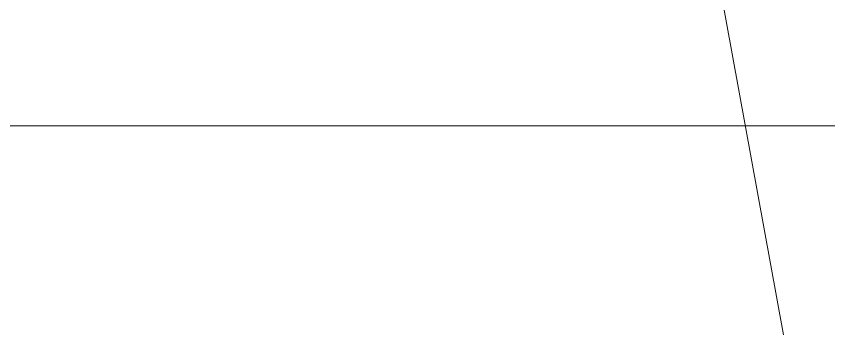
# Model space of a CAD drawing. Header units: millimetres. Extents: x -177800 to -26107, y -132450 to -18386.
# Drawn here: x -164761.278 to -164760.059, y -129239.187 to -129238.709 of the extents above; entities that cross this region are included whole.
import ezdxf

# ---------------------------------------------------------------- set-up
doc = ezdxf.new("R2010")
doc.units = ezdxf.units.MM
doc.layers.add('0-1', color=7, linetype='Continuous', lineweight=5)
doc.layers.add('A-_GENM----_M', color=6, linetype='Continuous', lineweight=9, true_color=0xff00ff)

# ---------------------------------------------------------------- blocks, each defined once
blk = doc.blocks.new('IDA - Toilet Partition - Corner - 950Lx700Width-4428229-BLK 2 UPPER ROOF PLAN')
at = {"layer": 'A-_GENM----_M'}
blk.add_line((896.5, -1756.75), (896.5, -1787), dxfattribs=at)
at = {"layer": 'A-_GENM----_M', "flags": 128}
blk.add_lwpolyline([(896.8136, -1773.7555), (896.0266, -1773.8987), (895.2459, -1774.0732), (894.4729, -1774.2789), (893.7087, -1774.5153), (892.9545, -1774.7821), (892.2116, -1775.0788), (891.4812, -1775.405), (890.7644, -1775.7601), (890.0624, -1776.1436), (889.3763, -1776.5549), (888.7072, -1776.9933), (888.0561, -1777.4581), (887.4241, -1777.9485), (886.8123, -1778.4639), (886.2216, -1779.0033), (885.6529, -1779.5659), (885.1071, -1780.1507), (884.5852, -1780.757), (884.088, -1781.3836), (883.6162, -1782.0296), (883.1706, -1782.694), (882.7519, -1783.3756)], dxfattribs=at)
blk = doc.blocks.new('IDA - Toilet Partition - Corner - 950Lx700Width-V17-BLK 2 UPPER ROOF PLAN')
at = {"layer": 'A-_GENM----_M', "flags": 128}
blk.add_lwpolyline([(-3.1864, -1773.7555), (-3.9734, -1773.8987), (-4.7541, -1774.0732), (-5.5271, -1774.2789), (-6.2913, -1774.5153), (-7.0455, -1774.7821), (-7.7884, -1775.0788), (-8.5188, -1775.405), (-9.2356, -1775.7601), (-9.9376, -1776.1436), (-10.6237, -1776.5549), (-11.2928, -1776.9933), (-11.9439, -1777.4581), (-12.5759, -1777.9485), (-13.1877, -1778.4639), (-13.7784, -1779.0033), (-14.3471, -1779.5659), (-14.8929, -1780.1507), (-15.4148, -1780.757), (-15.912, -1781.3836), (-16.3838, -1782.0296), (-16.8294, -1782.694), (-17.2481, -1783.3756)], dxfattribs=at)
blk = doc.blocks.new('1599_DB_A_BLK3_1STGD_R21_rvt-1-BLK 2 UPPER ROOF PLAN')
at = {"layer": 'A-_GENM----_M', "rotation": 269.9999999999992}
for name, p in [('IDA - Toilet Partition - Corner - 950Lx700Width-4428229-BLK 2 UPPER ROOF PLAN', (-162986.3719, -128342.3735)), ('IDA - Toilet Partition - Corner - 950Lx700Width-V17-BLK 2 UPPER ROOF PLAN', (-162986.3719, -129242.3735))]:
    blk.add_blockref(name, p, dxfattribs=at)

msp = doc.modelspace()

# ---------------------------------------------------------------- block references
at = {"layer": '0-1'}
msp.add_blockref('1599_DB_A_BLK3_1STGD_R21_rvt-1-BLK 2 UPPER ROOF PLAN', (0, 0), dxfattribs=at)

doc.saveas('drawing.dxf')
